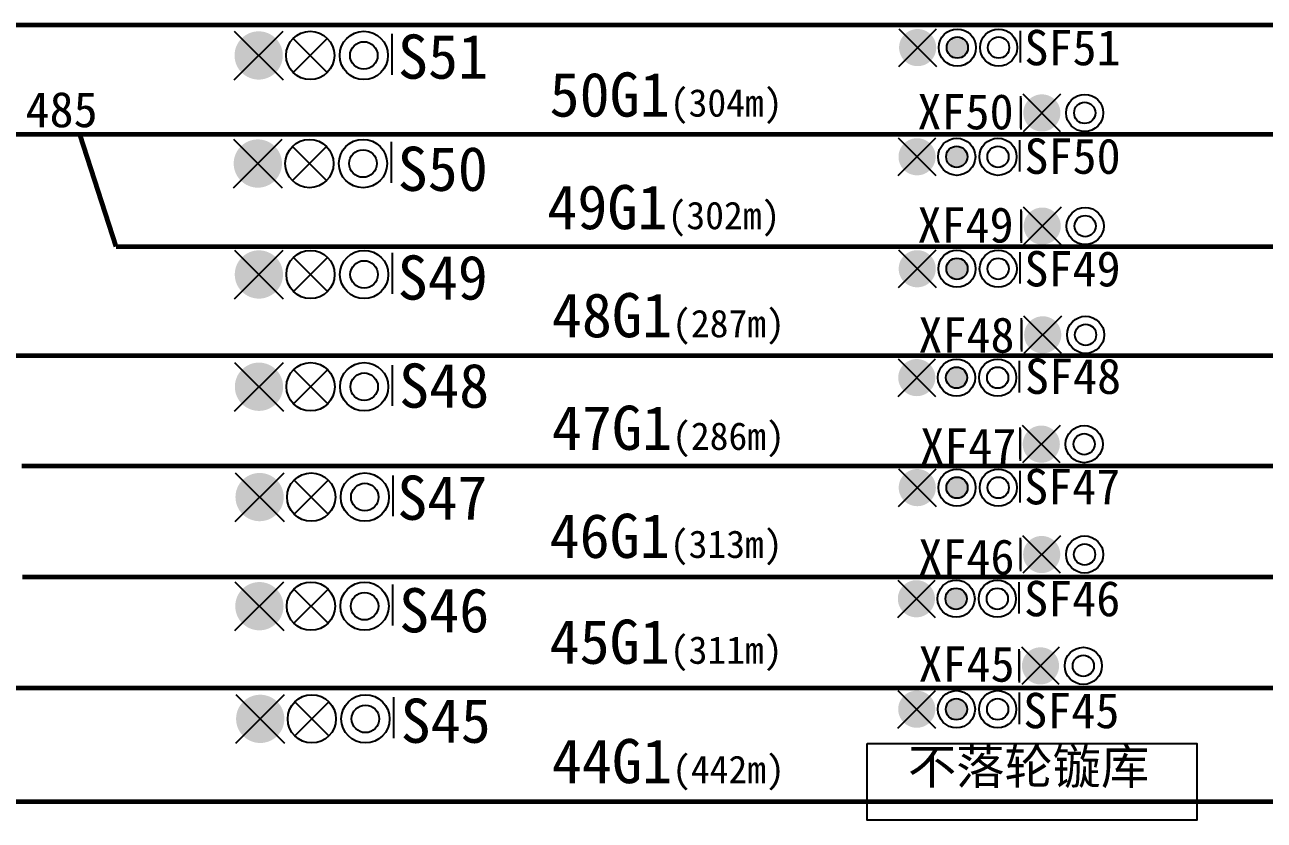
# Model space of a CAD drawing. Header units: millimetres. Extents: x -17381 to -15684, y 1883 to 2345.
# Drawn here: x -17192.84 to -17164.81, y 2020.53 to 2038.53 of the extents above; entities that cross this region are included whole.
import ezdxf

# ---------------------------------------------------------------- set-up
doc = ezdxf.new("R2010")
doc.units = ezdxf.units.MM
doc.styles.add('宋体', font='')
doc.styles.get('宋体').set_extended_font_data('SimSun')

msp = doc.modelspace()

# ---------------------------------------------------------------- hatches: boundary and pattern name
at = {"lineweight": -3}
h = msp.add_hatch(color=1, dxfattribs=at)
h.paths.add_polyline_path([(-17187.166, 2038.22, -0.198912), (-17187.006, 2037.834, -0.198912), (-17187.166, 2037.448), (-17187.552, 2037.834)])
h.paths.add_polyline_path([(-17187.166, 2038.22), (-17187.552, 2037.834), (-17187.938, 2038.22, -0.414214)])
h.paths.add_polyline_path([(-17187.938, 2038.22), (-17187.552, 2037.834), (-17187.938, 2037.448, -0.198912), (-17188.098, 2037.834, -0.198912)])
h.paths.add_polyline_path([(-17187.938, 2037.448), (-17187.552, 2037.834), (-17187.166, 2037.448, -0.414214)])
h = msp.add_hatch(color=1, dxfattribs=at)
h.paths.add_polyline_path([(-17187.166, 2037.448, 0.198912), (-17187.006, 2037.834, 0.198912), (-17187.166, 2038.22), (-17187.552, 2037.834)])
h.paths.add_polyline_path([(-17187.166, 2037.448), (-17187.552, 2037.834), (-17187.938, 2037.448, 0.414214)])
h.paths.add_polyline_path([(-17187.938, 2037.448), (-17187.552, 2037.834), (-17187.938, 2038.22, 0.198912), (-17188.098, 2037.834, 0.198912)])
h.paths.add_polyline_path([(-17187.938, 2038.22), (-17187.552, 2037.834), (-17187.166, 2038.22, 0.414214)])
h = msp.add_hatch(color=1, dxfattribs=at)
h.paths.add_polyline_path([(-17172.348, 2038.309, -0.198912), (-17172.225, 2038.012, -0.198912), (-17172.348, 2037.715), (-17172.645, 2038.012)])
h.paths.add_polyline_path([(-17172.348, 2038.309), (-17172.645, 2038.012), (-17172.942, 2038.309, -0.414214)])
h.paths.add_polyline_path([(-17172.942, 2038.309), (-17172.645, 2038.012), (-17172.942, 2037.715, -0.198912), (-17173.065, 2038.012, -0.198912)])
h.paths.add_polyline_path([(-17172.942, 2037.715), (-17172.645, 2038.012), (-17172.348, 2037.715, -0.414214)])
h = msp.add_hatch(color=1, dxfattribs=at)
h.paths.add_polyline_path([(-17172.348, 2037.715, 0.198912), (-17172.225, 2038.012, 0.198912), (-17172.348, 2038.309), (-17172.645, 2038.012)])
h.paths.add_polyline_path([(-17172.348, 2037.715), (-17172.645, 2038.012), (-17172.942, 2037.715, 0.414214)])
h.paths.add_polyline_path([(-17172.942, 2037.715), (-17172.645, 2038.012), (-17172.942, 2038.309, 0.198912), (-17173.065, 2038.012, 0.198912)])
h.paths.add_polyline_path([(-17172.942, 2038.309), (-17172.645, 2038.012), (-17172.348, 2038.309, 0.414214)])
for points in [[(-17171.987, 2038.012, 1), (-17171.507, 2038.012, 1)], [(-17172, 2035.542, 1), (-17171.52, 2035.542, 1)], [(-17171.996, 2033.009, 1), (-17171.516, 2033.009, 1)], [(-17172.006, 2030.546, 1), (-17171.526, 2030.546, 1)], [(-17171.995, 2028.057, 1), (-17171.515, 2028.057, 1)], [(-17172.015, 2025.543, 1), (-17171.535, 2025.543, 1)], [(-17172.007, 2023.044, 1), (-17171.527, 2023.044, 1)]]:
    msp.add_hatch(color=0, dxfattribs=at).paths.add_polyline_path(points)
h = msp.add_hatch(color=1, dxfattribs=at)
h.paths.add_polyline_path([(-17170.132, 2036.831, 0.198912), (-17170.255, 2036.534, 0.198912), (-17170.132, 2036.237), (-17169.835, 2036.534)])
h.paths.add_polyline_path([(-17170.132, 2036.831), (-17169.835, 2036.534), (-17169.538, 2036.831, 0.414214)])
h.paths.add_polyline_path([(-17169.538, 2036.831), (-17169.835, 2036.534), (-17169.538, 2036.237, 0.198912), (-17169.415, 2036.534, 0.198912)])
h.paths.add_polyline_path([(-17169.538, 2036.237), (-17169.835, 2036.534), (-17170.132, 2036.237, 0.414214)])
h = msp.add_hatch(color=1, dxfattribs=at)
h.paths.add_polyline_path([(-17170.132, 2036.237, -0.198912), (-17170.255, 2036.534, -0.198912), (-17170.132, 2036.831), (-17169.835, 2036.534)])
h.paths.add_polyline_path([(-17170.132, 2036.237), (-17169.835, 2036.534), (-17169.538, 2036.237, -0.414214)])
h.paths.add_polyline_path([(-17169.538, 2036.237), (-17169.835, 2036.534), (-17169.538, 2036.831, -0.198912), (-17169.415, 2036.534, -0.198912)])
h.paths.add_polyline_path([(-17169.538, 2036.831), (-17169.835, 2036.534), (-17170.132, 2036.831, -0.414214)])
h = msp.add_hatch(color=1, dxfattribs=at)
h.paths.add_polyline_path([(-17187.185, 2035.775, -0.198912), (-17187.025, 2035.389, -0.198912), (-17187.185, 2035.003), (-17187.571, 2035.389)])
h.paths.add_polyline_path([(-17187.185, 2035.775), (-17187.571, 2035.389), (-17187.957, 2035.775, -0.414214)])
h.paths.add_polyline_path([(-17187.957, 2035.775), (-17187.571, 2035.389), (-17187.957, 2035.003, -0.198912), (-17188.117, 2035.389, -0.198912)])
h.paths.add_polyline_path([(-17187.957, 2035.003), (-17187.571, 2035.389), (-17187.185, 2035.003, -0.414214)])
h = msp.add_hatch(color=1, dxfattribs=at)
h.paths.add_polyline_path([(-17187.185, 2035.003, 0.198912), (-17187.025, 2035.389, 0.198912), (-17187.185, 2035.775), (-17187.571, 2035.389)])
h.paths.add_polyline_path([(-17187.185, 2035.003), (-17187.571, 2035.389), (-17187.957, 2035.003, 0.414214)])
h.paths.add_polyline_path([(-17187.957, 2035.003), (-17187.571, 2035.389), (-17187.957, 2035.775, 0.198912), (-17188.117, 2035.389, 0.198912)])
h.paths.add_polyline_path([(-17187.957, 2035.775), (-17187.571, 2035.389), (-17187.185, 2035.775, 0.414214)])
h = msp.add_hatch(color=1, dxfattribs=at)
h.paths.add_polyline_path([(-17172.361, 2035.839, -0.198912), (-17172.238, 2035.542, -0.198912), (-17172.361, 2035.245), (-17172.658, 2035.542)])
h.paths.add_polyline_path([(-17172.361, 2035.839), (-17172.658, 2035.542), (-17172.955, 2035.839, -0.414214)])
h.paths.add_polyline_path([(-17172.955, 2035.839), (-17172.658, 2035.542), (-17172.955, 2035.245, -0.198912), (-17173.078, 2035.542, -0.198912)])
h.paths.add_polyline_path([(-17172.955, 2035.245), (-17172.658, 2035.542), (-17172.361, 2035.245, -0.414214)])
h = msp.add_hatch(color=1, dxfattribs=at)
h.paths.add_polyline_path([(-17172.361, 2035.245, 0.198912), (-17172.238, 2035.542, 0.198912), (-17172.361, 2035.839), (-17172.658, 2035.542)])
h.paths.add_polyline_path([(-17172.361, 2035.245), (-17172.658, 2035.542), (-17172.955, 2035.245, 0.414214)])
h.paths.add_polyline_path([(-17172.955, 2035.245), (-17172.658, 2035.542), (-17172.955, 2035.839, 0.198912), (-17173.078, 2035.542, 0.198912)])
h.paths.add_polyline_path([(-17172.955, 2035.839), (-17172.658, 2035.542), (-17172.361, 2035.839, 0.414214)])
h = msp.add_hatch(color=1, dxfattribs=at)
h.paths.add_polyline_path([(-17170.123, 2034.271, 0.198912), (-17170.247, 2033.974, 0.198912), (-17170.123, 2033.678), (-17169.827, 2033.974)])
h.paths.add_polyline_path([(-17170.123, 2034.271), (-17169.827, 2033.974), (-17169.53, 2034.271, 0.414214)])
h.paths.add_polyline_path([(-17169.53, 2034.271), (-17169.827, 2033.974), (-17169.53, 2033.678, 0.198912), (-17169.407, 2033.974, 0.198912)])
h.paths.add_polyline_path([(-17169.53, 2033.678), (-17169.827, 2033.974), (-17170.123, 2033.678, 0.414214)])
h = msp.add_hatch(color=1, dxfattribs=at)
h.paths.add_polyline_path([(-17170.123, 2033.678, -0.198912), (-17170.247, 2033.974, -0.198912), (-17170.123, 2034.271), (-17169.827, 2033.974)])
h.paths.add_polyline_path([(-17170.123, 2033.678), (-17169.827, 2033.974), (-17169.53, 2033.678, -0.414214)])
h.paths.add_polyline_path([(-17169.53, 2033.678), (-17169.827, 2033.974), (-17169.53, 2034.271, -0.198912), (-17169.407, 2033.974, -0.198912)])
h.paths.add_polyline_path([(-17169.53, 2034.271), (-17169.827, 2033.974), (-17170.123, 2034.271, -0.414214)])
h = msp.add_hatch(color=1, dxfattribs=at)
h.paths.add_polyline_path([(-17187.161, 2033.265, -0.198912), (-17187.001, 2032.879, -0.198912), (-17187.161, 2032.493), (-17187.547, 2032.879)])
h.paths.add_polyline_path([(-17187.161, 2033.265), (-17187.547, 2032.879), (-17187.933, 2033.265, -0.414214)])
h.paths.add_polyline_path([(-17187.933, 2033.265), (-17187.547, 2032.879), (-17187.933, 2032.493, -0.198912), (-17188.093, 2032.879, -0.198912)])
h.paths.add_polyline_path([(-17187.933, 2032.493), (-17187.547, 2032.879), (-17187.161, 2032.493, -0.414214)])
h = msp.add_hatch(color=1, dxfattribs=at)
h.paths.add_polyline_path([(-17187.161, 2032.493, 0.198912), (-17187.001, 2032.879, 0.198912), (-17187.161, 2033.265), (-17187.547, 2032.879)])
h.paths.add_polyline_path([(-17187.161, 2032.493), (-17187.547, 2032.879), (-17187.933, 2032.493, 0.414214)])
h.paths.add_polyline_path([(-17187.933, 2032.493), (-17187.547, 2032.879), (-17187.933, 2033.265, 0.198912), (-17188.093, 2032.879, 0.198912)])
h.paths.add_polyline_path([(-17187.933, 2033.265), (-17187.547, 2032.879), (-17187.161, 2033.265, 0.414214)])
h = msp.add_hatch(color=1, dxfattribs=at)
h.paths.add_polyline_path([(-17172.357, 2033.306, -0.198912), (-17172.234, 2033.009, -0.198912), (-17172.357, 2032.712), (-17172.654, 2033.009)])
h.paths.add_polyline_path([(-17172.357, 2033.306), (-17172.654, 2033.009), (-17172.951, 2033.306, -0.414214)])
h.paths.add_polyline_path([(-17172.951, 2033.306), (-17172.654, 2033.009), (-17172.951, 2032.712, -0.198912), (-17173.074, 2033.009, -0.198912)])
h.paths.add_polyline_path([(-17172.951, 2032.712), (-17172.654, 2033.009), (-17172.357, 2032.712, -0.414214)])
h = msp.add_hatch(color=1, dxfattribs=at)
h.paths.add_polyline_path([(-17172.357, 2032.712, 0.198912), (-17172.234, 2033.009, 0.198912), (-17172.357, 2033.306), (-17172.654, 2033.009)])
h.paths.add_polyline_path([(-17172.357, 2032.712), (-17172.654, 2033.009), (-17172.951, 2032.712, 0.414214)])
h.paths.add_polyline_path([(-17172.951, 2032.712), (-17172.654, 2033.009), (-17172.951, 2033.306, 0.198912), (-17173.074, 2033.009, 0.198912)])
h.paths.add_polyline_path([(-17172.951, 2033.306), (-17172.654, 2033.009), (-17172.357, 2033.306, 0.414214)])
h = msp.add_hatch(color=1, dxfattribs=at)
h.paths.add_polyline_path([(-17170.113, 2031.811, 0.198912), (-17170.236, 2031.514, 0.198912), (-17170.113, 2031.217), (-17169.816, 2031.514)])
h.paths.add_polyline_path([(-17170.113, 2031.811), (-17169.816, 2031.514), (-17169.519, 2031.811, 0.414214)])
h.paths.add_polyline_path([(-17169.519, 2031.811), (-17169.816, 2031.514), (-17169.519, 2031.217, 0.198912), (-17169.396, 2031.514, 0.198912)])
h.paths.add_polyline_path([(-17169.519, 2031.217), (-17169.816, 2031.514), (-17170.113, 2031.217, 0.414214)])
h = msp.add_hatch(color=1, dxfattribs=at)
h.paths.add_polyline_path([(-17170.113, 2031.217, -0.198912), (-17170.236, 2031.514, -0.198912), (-17170.113, 2031.811), (-17169.816, 2031.514)])
h.paths.add_polyline_path([(-17170.113, 2031.217), (-17169.816, 2031.514), (-17169.519, 2031.217, -0.414214)])
h.paths.add_polyline_path([(-17169.519, 2031.217), (-17169.816, 2031.514), (-17169.519, 2031.811, -0.198912), (-17169.396, 2031.514, -0.198912)])
h.paths.add_polyline_path([(-17169.519, 2031.811), (-17169.816, 2031.514), (-17170.113, 2031.811, -0.414214)])
h = msp.add_hatch(color=1, dxfattribs=at)
h.paths.add_polyline_path([(-17187.159, 2030.726, -0.198912), (-17186.999, 2030.339, -0.198912), (-17187.159, 2029.953), (-17187.545, 2030.339)])
h.paths.add_polyline_path([(-17187.159, 2030.726), (-17187.545, 2030.339), (-17187.931, 2030.726, -0.414214)])
h.paths.add_polyline_path([(-17187.931, 2030.726), (-17187.545, 2030.339), (-17187.931, 2029.953, -0.198912), (-17188.091, 2030.339, -0.198912)])
h.paths.add_polyline_path([(-17187.931, 2029.953), (-17187.545, 2030.339), (-17187.159, 2029.953, -0.414214)])
h = msp.add_hatch(color=1, dxfattribs=at)
h.paths.add_polyline_path([(-17187.159, 2029.953, 0.198912), (-17186.999, 2030.339, 0.198912), (-17187.159, 2030.726), (-17187.545, 2030.339)])
h.paths.add_polyline_path([(-17187.159, 2029.953), (-17187.545, 2030.339), (-17187.931, 2029.953, 0.414214)])
h.paths.add_polyline_path([(-17187.931, 2029.953), (-17187.545, 2030.339), (-17187.931, 2030.726, 0.198912), (-17188.091, 2030.339, 0.198912)])
h.paths.add_polyline_path([(-17187.931, 2030.726), (-17187.545, 2030.339), (-17187.159, 2030.726, 0.414214)])
h = msp.add_hatch(color=1, dxfattribs=at)
h.paths.add_polyline_path([(-17172.367, 2030.843, -0.198912), (-17172.244, 2030.546, -0.198912), (-17172.367, 2030.249), (-17172.664, 2030.546)])
h.paths.add_polyline_path([(-17172.367, 2030.843), (-17172.664, 2030.546), (-17172.961, 2030.843, -0.414214)])
h.paths.add_polyline_path([(-17172.961, 2030.843), (-17172.664, 2030.546), (-17172.961, 2030.249, -0.198912), (-17173.084, 2030.546, -0.198912)])
h.paths.add_polyline_path([(-17172.961, 2030.249), (-17172.664, 2030.546), (-17172.367, 2030.249, -0.414214)])
h = msp.add_hatch(color=1, dxfattribs=at)
h.paths.add_polyline_path([(-17172.367, 2030.249, 0.198912), (-17172.244, 2030.546, 0.198912), (-17172.367, 2030.843), (-17172.664, 2030.546)])
h.paths.add_polyline_path([(-17172.367, 2030.249), (-17172.664, 2030.546), (-17172.961, 2030.249, 0.414214)])
h.paths.add_polyline_path([(-17172.961, 2030.249), (-17172.664, 2030.546), (-17172.961, 2030.843, 0.198912), (-17173.084, 2030.546, 0.198912)])
h.paths.add_polyline_path([(-17172.961, 2030.843), (-17172.664, 2030.546), (-17172.367, 2030.843, 0.414214)])
h = msp.add_hatch(color=1, dxfattribs=at)
h.paths.add_polyline_path([(-17170.145, 2029.338, 0.198912), (-17170.268, 2029.041, 0.198912), (-17170.145, 2028.744), (-17169.848, 2029.041)])
h.paths.add_polyline_path([(-17170.145, 2029.338), (-17169.848, 2029.041), (-17169.551, 2029.338, 0.414214)])
h.paths.add_polyline_path([(-17169.551, 2029.338), (-17169.848, 2029.041), (-17169.551, 2028.744, 0.198912), (-17169.428, 2029.041, 0.198912)])
h.paths.add_polyline_path([(-17169.551, 2028.744), (-17169.848, 2029.041), (-17170.145, 2028.744, 0.414214)])
h = msp.add_hatch(color=1, dxfattribs=at)
h.paths.add_polyline_path([(-17170.145, 2028.744, -0.198912), (-17170.268, 2029.041, -0.198912), (-17170.145, 2029.338), (-17169.848, 2029.041)])
h.paths.add_polyline_path([(-17170.145, 2028.744), (-17169.848, 2029.041), (-17169.551, 2028.744, -0.414214)])
h.paths.add_polyline_path([(-17169.551, 2028.744), (-17169.848, 2029.041), (-17169.551, 2029.338, -0.198912), (-17169.428, 2029.041, -0.198912)])
h.paths.add_polyline_path([(-17169.551, 2029.338), (-17169.848, 2029.041), (-17170.145, 2029.338, -0.414214)])
h = msp.add_hatch(color=1, dxfattribs=at)
h.paths.add_polyline_path([(-17187.145, 2028.229, -0.198912), (-17186.985, 2027.843, -0.198912), (-17187.145, 2027.457), (-17187.531, 2027.843)])
h.paths.add_polyline_path([(-17187.145, 2028.229), (-17187.531, 2027.843), (-17187.917, 2028.229, -0.414214)])
h.paths.add_polyline_path([(-17187.917, 2028.229), (-17187.531, 2027.843), (-17187.917, 2027.457, -0.198912), (-17188.077, 2027.843, -0.198912)])
h.paths.add_polyline_path([(-17187.917, 2027.457), (-17187.531, 2027.843), (-17187.145, 2027.457, -0.414214)])
h = msp.add_hatch(color=1, dxfattribs=at)
h.paths.add_polyline_path([(-17187.145, 2027.457, 0.198912), (-17186.985, 2027.843, 0.198912), (-17187.145, 2028.229), (-17187.531, 2027.843)])
h.paths.add_polyline_path([(-17187.145, 2027.457), (-17187.531, 2027.843), (-17187.917, 2027.457, 0.414214)])
h.paths.add_polyline_path([(-17187.917, 2027.457), (-17187.531, 2027.843), (-17187.917, 2028.229, 0.198912), (-17188.077, 2027.843, 0.198912)])
h.paths.add_polyline_path([(-17187.917, 2028.229), (-17187.531, 2027.843), (-17187.145, 2028.229, 0.414214)])
h = msp.add_hatch(color=1, dxfattribs=at)
h.paths.add_polyline_path([(-17172.356, 2028.354, -0.198912), (-17172.233, 2028.057, -0.198912), (-17172.356, 2027.76), (-17172.653, 2028.057)])
h.paths.add_polyline_path([(-17172.356, 2028.354), (-17172.653, 2028.057), (-17172.95, 2028.354, -0.414214)])
h.paths.add_polyline_path([(-17172.95, 2028.354), (-17172.653, 2028.057), (-17172.95, 2027.76, -0.198912), (-17173.073, 2028.057, -0.198912)])
h.paths.add_polyline_path([(-17172.95, 2027.76), (-17172.653, 2028.057), (-17172.356, 2027.76, -0.414214)])
h = msp.add_hatch(color=1, dxfattribs=at)
h.paths.add_polyline_path([(-17172.356, 2027.76, 0.198912), (-17172.233, 2028.057, 0.198912), (-17172.356, 2028.354), (-17172.653, 2028.057)])
h.paths.add_polyline_path([(-17172.356, 2027.76), (-17172.653, 2028.057), (-17172.95, 2027.76, 0.414214)])
h.paths.add_polyline_path([(-17172.95, 2027.76), (-17172.653, 2028.057), (-17172.95, 2028.354, 0.198912), (-17173.073, 2028.057, 0.198912)])
h.paths.add_polyline_path([(-17172.95, 2028.354), (-17172.653, 2028.057), (-17172.356, 2028.354, 0.414214)])
h = msp.add_hatch(color=1, dxfattribs=at)
h.paths.add_polyline_path([(-17170.136, 2026.841, 0.198912), (-17170.259, 2026.544, 0.198912), (-17170.136, 2026.247), (-17169.839, 2026.544)])
h.paths.add_polyline_path([(-17170.136, 2026.841), (-17169.839, 2026.544), (-17169.542, 2026.841, 0.414214)])
h.paths.add_polyline_path([(-17169.542, 2026.841), (-17169.839, 2026.544), (-17169.542, 2026.247, 0.198912), (-17169.419, 2026.544, 0.198912)])
h.paths.add_polyline_path([(-17169.542, 2026.247), (-17169.839, 2026.544), (-17170.136, 2026.247, 0.414214)])
h = msp.add_hatch(color=1, dxfattribs=at)
h.paths.add_polyline_path([(-17170.136, 2026.247, -0.198912), (-17170.259, 2026.544, -0.198912), (-17170.136, 2026.841), (-17169.839, 2026.544)])
h.paths.add_polyline_path([(-17170.136, 2026.247), (-17169.839, 2026.544), (-17169.542, 2026.247, -0.414214)])
h.paths.add_polyline_path([(-17169.542, 2026.247), (-17169.839, 2026.544), (-17169.542, 2026.841, -0.198912), (-17169.419, 2026.544, -0.198912)])
h.paths.add_polyline_path([(-17169.542, 2026.841), (-17169.839, 2026.544), (-17170.136, 2026.841, -0.414214)])
h = msp.add_hatch(color=1, dxfattribs=at)
h.paths.add_polyline_path([(-17187.15, 2025.761, -0.198912), (-17186.99, 2025.375, -0.198912), (-17187.15, 2024.989), (-17187.536, 2025.375)])
h.paths.add_polyline_path([(-17187.15, 2025.761), (-17187.536, 2025.375), (-17187.922, 2025.761, -0.414214)])
h.paths.add_polyline_path([(-17187.922, 2025.761), (-17187.536, 2025.375), (-17187.922, 2024.989, -0.198912), (-17188.082, 2025.375, -0.198912)])
h.paths.add_polyline_path([(-17187.922, 2024.989), (-17187.536, 2025.375), (-17187.15, 2024.989, -0.414214)])
h = msp.add_hatch(color=1, dxfattribs=at)
h.paths.add_polyline_path([(-17187.15, 2024.989, 0.198912), (-17186.99, 2025.375, 0.198912), (-17187.15, 2025.761), (-17187.536, 2025.375)])
h.paths.add_polyline_path([(-17187.15, 2024.989), (-17187.536, 2025.375), (-17187.922, 2024.989, 0.414214)])
h.paths.add_polyline_path([(-17187.922, 2024.989), (-17187.536, 2025.375), (-17187.922, 2025.761, 0.198912), (-17188.082, 2025.375, 0.198912)])
h.paths.add_polyline_path([(-17187.922, 2025.761), (-17187.536, 2025.375), (-17187.15, 2025.761, 0.414214)])
h = msp.add_hatch(color=1, dxfattribs=at)
h.paths.add_polyline_path([(-17172.376, 2025.84, -0.198912), (-17172.253, 2025.543, -0.198912), (-17172.376, 2025.246), (-17172.673, 2025.543)])
h.paths.add_polyline_path([(-17172.376, 2025.84), (-17172.673, 2025.543), (-17172.97, 2025.84, -0.414214)])
h.paths.add_polyline_path([(-17172.97, 2025.84), (-17172.673, 2025.543), (-17172.97, 2025.246, -0.198912), (-17173.093, 2025.543, -0.198912)])
h.paths.add_polyline_path([(-17172.97, 2025.246), (-17172.673, 2025.543), (-17172.376, 2025.246, -0.414214)])
h = msp.add_hatch(color=1, dxfattribs=at)
h.paths.add_polyline_path([(-17172.376, 2025.246, 0.198912), (-17172.253, 2025.543, 0.198912), (-17172.376, 2025.84), (-17172.673, 2025.543)])
h.paths.add_polyline_path([(-17172.376, 2025.246), (-17172.673, 2025.543), (-17172.97, 2025.246, 0.414214)])
h.paths.add_polyline_path([(-17172.97, 2025.246), (-17172.673, 2025.543), (-17172.97, 2025.84, 0.198912), (-17173.093, 2025.543, 0.198912)])
h.paths.add_polyline_path([(-17172.97, 2025.84), (-17172.673, 2025.543), (-17172.376, 2025.84, 0.414214)])
h = msp.add_hatch(color=1, dxfattribs=at)
h.paths.add_polyline_path([(-17170.163, 2024.322, 0.198912), (-17170.286, 2024.025, 0.198912), (-17170.163, 2023.728), (-17169.866, 2024.025)])
h.paths.add_polyline_path([(-17170.163, 2024.322), (-17169.866, 2024.025), (-17169.569, 2024.322, 0.414214)])
h.paths.add_polyline_path([(-17169.569, 2024.322), (-17169.866, 2024.025), (-17169.569, 2023.728, 0.198912), (-17169.446, 2024.025, 0.198912)])
h.paths.add_polyline_path([(-17169.569, 2023.728), (-17169.866, 2024.025), (-17170.163, 2023.728, 0.414214)])
h = msp.add_hatch(color=1, dxfattribs=at)
h.paths.add_polyline_path([(-17170.163, 2023.728, -0.198912), (-17170.286, 2024.025, -0.198912), (-17170.163, 2024.322), (-17169.866, 2024.025)])
h.paths.add_polyline_path([(-17170.163, 2023.728), (-17169.866, 2024.025), (-17169.569, 2023.728, -0.414214)])
h.paths.add_polyline_path([(-17169.569, 2023.728), (-17169.866, 2024.025), (-17169.569, 2024.322, -0.198912), (-17169.446, 2024.025, -0.198912)])
h.paths.add_polyline_path([(-17169.569, 2024.322), (-17169.866, 2024.025), (-17170.163, 2024.322, -0.414214)])
h = msp.add_hatch(color=1, dxfattribs=at)
h.paths.add_polyline_path([(-17187.131, 2023.212, -0.198912), (-17186.971, 2022.826, -0.198912), (-17187.131, 2022.44), (-17187.517, 2022.826)])
h.paths.add_polyline_path([(-17187.131, 2023.212), (-17187.517, 2022.826), (-17187.903, 2023.212, -0.414214)])
h.paths.add_polyline_path([(-17187.903, 2023.212), (-17187.517, 2022.826), (-17187.903, 2022.44, -0.198912), (-17188.063, 2022.826, -0.198912)])
h.paths.add_polyline_path([(-17187.903, 2022.44), (-17187.517, 2022.826), (-17187.131, 2022.44, -0.414214)])
h = msp.add_hatch(color=1, dxfattribs=at)
h.paths.add_polyline_path([(-17187.131, 2022.44, 0.198912), (-17186.971, 2022.826, 0.198912), (-17187.131, 2023.212), (-17187.517, 2022.826)])
h.paths.add_polyline_path([(-17187.131, 2022.44), (-17187.517, 2022.826), (-17187.903, 2022.44, 0.414214)])
h.paths.add_polyline_path([(-17187.903, 2022.44), (-17187.517, 2022.826), (-17187.903, 2023.212, 0.198912), (-17188.063, 2022.826, 0.198912)])
h.paths.add_polyline_path([(-17187.903, 2023.212), (-17187.517, 2022.826), (-17187.131, 2023.212, 0.414214)])
h = msp.add_hatch(color=1, dxfattribs=at)
h.paths.add_polyline_path([(-17172.368, 2023.341, -0.198912), (-17172.245, 2023.044, -0.198912), (-17172.368, 2022.747), (-17172.665, 2023.044)])
h.paths.add_polyline_path([(-17172.368, 2023.341), (-17172.665, 2023.044), (-17172.962, 2023.341, -0.414214)])
h.paths.add_polyline_path([(-17172.962, 2023.341), (-17172.665, 2023.044), (-17172.962, 2022.747, -0.198912), (-17173.085, 2023.044, -0.198912)])
h.paths.add_polyline_path([(-17172.962, 2022.747), (-17172.665, 2023.044), (-17172.368, 2022.747, -0.414214)])
h = msp.add_hatch(color=1, dxfattribs=at)
h.paths.add_polyline_path([(-17172.368, 2022.747, 0.198912), (-17172.245, 2023.044, 0.198912), (-17172.368, 2023.341), (-17172.665, 2023.044)])
h.paths.add_polyline_path([(-17172.368, 2022.747), (-17172.665, 2023.044), (-17172.962, 2022.747, 0.414214)])
h.paths.add_polyline_path([(-17172.962, 2022.747), (-17172.665, 2023.044), (-17172.962, 2023.341, 0.198912), (-17173.085, 2023.044, 0.198912)])
h.paths.add_polyline_path([(-17172.962, 2023.341), (-17172.665, 2023.044), (-17172.368, 2023.341, 0.414214)])

# ---------------------------------------------------------------- linework, layer by layer
at = {"color": 1, "lineweight": 60}
for p, q in [((-17194.211, 2038.528), (-17139.925, 2038.528)), ((-17198.073, 2036.052), (-17132.69, 2036.052)), ((-17190.774, 2033.515), (-17191.589, 2036.028)), ((-17190.774, 2033.515), (-17146.147, 2033.515)), ((-17193.679, 2031.049), (-17145.014, 2031.049)), ((-17192.906, 2028.547), (-17146.722, 2028.547)), ((-17128.164, 2026.028), (-17192.891, 2026.028)), ((-17218.698, 2023.528), (-17138.893, 2023.528)), ((-17232.272, 2020.954), (-17140.716, 2020.954))]:
    msp.add_line(p, q, dxfattribs=at)
at = {"lineweight": -3}
for p, q in [((-17188.104, 2037.282), (-17187.001, 2038.385)), ((-17188.104, 2038.385), (-17187.001, 2037.282)), ((-17188.104, 2038.385), (-17187.001, 2037.282)), ((-17188.104, 2037.282), (-17187.001, 2038.385)), ((-17173.069, 2037.587), (-17172.22, 2038.436)), ((-17173.069, 2038.436), (-17172.22, 2037.587)), ((-17173.069, 2038.436), (-17172.22, 2037.587)), ((-17173.069, 2037.587), (-17172.22, 2038.436)), ((-17170.32, 2037.677), (-17170.32, 2038.389)), ((-17185.999, 2037.448), (-17186.771, 2038.22)), ((-17186.771, 2037.448), (-17185.999, 2038.22)), ((-17184.53, 2037.399), (-17184.53, 2038.325)), ((-17169.41, 2036.11), (-17170.259, 2036.958)), ((-17169.41, 2036.958), (-17170.259, 2036.11)), ((-17169.41, 2036.958), (-17170.259, 2036.11)), ((-17169.41, 2036.11), (-17170.259, 2036.958)), ((-17170.314, 2036.2), (-17170.314, 2036.911)), ((-17170.314, 2036.868), (-17170.314, 2036.156)), ((-17188.123, 2034.838), (-17187.02, 2035.941)), ((-17188.123, 2035.941), (-17187.02, 2034.838)), ((-17188.123, 2035.941), (-17187.02, 2034.838)), ((-17188.123, 2034.838), (-17187.02, 2035.941)), ((-17184.549, 2034.955), (-17184.549, 2035.88)), ((-17173.082, 2035.118), (-17172.234, 2035.967)), ((-17173.082, 2035.967), (-17172.234, 2035.118)), ((-17173.082, 2035.967), (-17172.234, 2035.118)), ((-17173.082, 2035.118), (-17172.234, 2035.967)), ((-17170.333, 2035.208), (-17170.333, 2035.92)), ((-17186.018, 2035.003), (-17186.79, 2035.775)), ((-17186.79, 2035.003), (-17186.018, 2035.775)), ((-17170.306, 2033.64), (-17170.306, 2034.352)), ((-17170.306, 2034.309), (-17170.306, 2033.597)), ((-17169.402, 2033.55), (-17170.251, 2034.399)), ((-17169.402, 2034.399), (-17170.251, 2033.55)), ((-17169.402, 2034.399), (-17170.251, 2033.55)), ((-17169.402, 2033.55), (-17170.251, 2034.399)), ((-17188.098, 2032.328), (-17186.995, 2033.431)), ((-17188.098, 2033.431), (-17186.995, 2032.328)), ((-17188.098, 2033.431), (-17186.995, 2032.328)), ((-17188.098, 2032.328), (-17186.995, 2033.431)), ((-17184.524, 2032.445), (-17184.524, 2033.37)), ((-17173.078, 2032.585), (-17172.229, 2033.433)), ((-17173.078, 2033.433), (-17172.229, 2032.585)), ((-17173.078, 2033.433), (-17172.229, 2032.585)), ((-17173.078, 2032.585), (-17172.229, 2033.433)), ((-17170.329, 2032.675), (-17170.329, 2033.386)), ((-17185.993, 2032.493), (-17186.765, 2033.265)), ((-17186.765, 2032.493), (-17185.993, 2033.265)), ((-17170.296, 2031.18), (-17170.296, 2031.892)), ((-17169.392, 2031.09), (-17170.241, 2031.939)), ((-17169.392, 2031.939), (-17170.241, 2031.09)), ((-17169.392, 2031.939), (-17170.241, 2031.09)), ((-17169.392, 2031.09), (-17170.241, 2031.939)), ((-17170.296, 2031.849), (-17170.296, 2031.137)), ((-17188.096, 2029.788), (-17186.993, 2030.891)), ((-17188.096, 2030.891), (-17186.993, 2029.788)), ((-17188.096, 2030.891), (-17186.993, 2029.788)), ((-17188.096, 2029.788), (-17186.993, 2030.891)), ((-17184.522, 2029.905), (-17184.522, 2030.83)), ((-17173.089, 2030.122), (-17172.24, 2030.97)), ((-17173.089, 2030.97), (-17172.24, 2030.122)), ((-17173.089, 2030.97), (-17172.24, 2030.122)), ((-17173.089, 2030.122), (-17172.24, 2030.97)), ((-17170.34, 2030.211), (-17170.34, 2030.923)), ((-17185.991, 2029.953), (-17186.763, 2030.726)), ((-17186.763, 2029.953), (-17185.991, 2030.726)), ((-17170.327, 2028.707), (-17170.327, 2029.418)), ((-17170.327, 2029.375), (-17170.327, 2028.664)), ((-17169.423, 2028.617), (-17170.272, 2029.465)), ((-17169.423, 2029.465), (-17170.272, 2028.617)), ((-17169.423, 2029.465), (-17170.272, 2028.617)), ((-17169.423, 2028.617), (-17170.272, 2029.465)), ((-17188.082, 2027.292), (-17186.979, 2028.395)), ((-17188.082, 2028.395), (-17186.979, 2027.292)), ((-17188.082, 2028.395), (-17186.979, 2027.292)), ((-17188.082, 2027.292), (-17186.979, 2028.395)), ((-17184.509, 2027.408), (-17184.509, 2028.334)), ((-17173.077, 2027.633), (-17172.229, 2028.481)), ((-17173.077, 2028.481), (-17172.229, 2027.633)), ((-17173.077, 2028.481), (-17172.229, 2027.633)), ((-17173.077, 2027.633), (-17172.229, 2028.481)), ((-17170.328, 2027.722), (-17170.328, 2028.434)), ((-17185.977, 2027.457), (-17186.75, 2028.229)), ((-17186.75, 2027.457), (-17185.977, 2028.229)), ((-17170.318, 2026.209), (-17170.318, 2026.921)), ((-17170.318, 2026.878), (-17170.318, 2026.166)), ((-17169.415, 2026.119), (-17170.263, 2026.968)), ((-17169.415, 2026.968), (-17170.263, 2026.119)), ((-17169.415, 2026.968), (-17170.263, 2026.119)), ((-17169.415, 2026.119), (-17170.263, 2026.968)), ((-17188.088, 2024.824), (-17186.985, 2025.927)), ((-17188.088, 2025.927), (-17186.985, 2024.824)), ((-17188.088, 2025.927), (-17186.985, 2024.824)), ((-17188.088, 2024.824), (-17186.985, 2025.927)), ((-17185.983, 2024.989), (-17186.755, 2025.761)), ((-17186.755, 2024.989), (-17185.983, 2025.761)), ((-17184.514, 2024.941), (-17184.514, 2025.866)), ((-17173.097, 2025.119), (-17172.249, 2025.967)), ((-17173.097, 2025.967), (-17172.249, 2025.119)), ((-17173.097, 2025.967), (-17172.249, 2025.119)), ((-17173.097, 2025.119), (-17172.249, 2025.967)), ((-17170.348, 2025.209), (-17170.348, 2025.921)), ((-17170.345, 2023.69), (-17170.345, 2024.402)), ((-17170.345, 2024.359), (-17170.345, 2023.647)), ((-17169.442, 2023.6), (-17170.29, 2024.449)), ((-17169.442, 2024.449), (-17170.29, 2023.6)), ((-17169.442, 2024.449), (-17170.29, 2023.6)), ((-17169.442, 2023.6), (-17170.29, 2024.449)), ((-17188.068, 2022.274), (-17186.965, 2023.377)), ((-17188.068, 2023.377), (-17186.965, 2022.274)), ((-17188.068, 2023.377), (-17186.965, 2022.274)), ((-17188.068, 2022.274), (-17186.965, 2023.377)), ((-17185.963, 2022.44), (-17186.735, 2023.212)), ((-17186.735, 2022.44), (-17185.963, 2023.212)), ((-17184.494, 2022.391), (-17184.494, 2023.316)), ((-17173.09, 2022.619), (-17172.241, 2023.468)), ((-17173.09, 2023.468), (-17172.241, 2022.619)), ((-17173.09, 2023.468), (-17172.241, 2022.619)), ((-17173.09, 2022.619), (-17172.241, 2023.468)), ((-17170.34, 2022.709), (-17170.34, 2023.421))]:
    msp.add_line(p, q, dxfattribs=at)
at = {"color": 124, "lineweight": -3}
for p, q in [((-17187.552, 2037.834), (-17187.552, 2037.834)), ((-17187.552, 2037.834), (-17187.552, 2037.834)), ((-17172.645, 2038.012), (-17172.645, 2038.012)), ((-17172.645, 2038.012), (-17172.645, 2038.012)), ((-17169.835, 2036.534), (-17169.835, 2036.534)), ((-17169.835, 2036.534), (-17169.835, 2036.534)), ((-17172.658, 2035.542), (-17172.658, 2035.542)), ((-17172.658, 2035.542), (-17172.658, 2035.542)), ((-17187.571, 2035.389), (-17187.571, 2035.389)), ((-17187.571, 2035.389), (-17187.571, 2035.389)), ((-17169.827, 2033.974), (-17169.827, 2033.974)), ((-17169.827, 2033.974), (-17169.827, 2033.974)), ((-17187.547, 2032.879), (-17187.547, 2032.879)), ((-17187.547, 2032.879), (-17187.547, 2032.879)), ((-17172.654, 2033.009), (-17172.654, 2033.009)), ((-17172.654, 2033.009), (-17172.654, 2033.009)), ((-17169.816, 2031.514), (-17169.816, 2031.514)), ((-17169.816, 2031.514), (-17169.816, 2031.514)), ((-17172.664, 2030.546), (-17172.664, 2030.546)), ((-17172.664, 2030.546), (-17172.664, 2030.546)), ((-17187.545, 2030.339), (-17187.545, 2030.339)), ((-17187.545, 2030.339), (-17187.545, 2030.339)), ((-17169.848, 2029.041), (-17169.848, 2029.041)), ((-17169.848, 2029.041), (-17169.848, 2029.041)), ((-17172.653, 2028.057), (-17172.653, 2028.057)), ((-17172.653, 2028.057), (-17172.653, 2028.057)), ((-17187.531, 2027.843), (-17187.531, 2027.843)), ((-17187.531, 2027.843), (-17187.531, 2027.843)), ((-17169.839, 2026.544), (-17169.839, 2026.544)), ((-17169.839, 2026.544), (-17169.839, 2026.544)), ((-17172.673, 2025.543), (-17172.673, 2025.543)), ((-17172.673, 2025.543), (-17172.673, 2025.543)), ((-17187.536, 2025.375), (-17187.536, 2025.375)), ((-17187.536, 2025.375), (-17187.536, 2025.375)), ((-17169.866, 2024.025), (-17169.866, 2024.025)), ((-17169.866, 2024.025), (-17169.866, 2024.025)), ((-17172.665, 2023.044), (-17172.665, 2023.044)), ((-17172.665, 2023.044), (-17172.665, 2023.044)), ((-17187.517, 2022.826), (-17187.517, 2022.826)), ((-17187.517, 2022.826), (-17187.517, 2022.826))]:
    msp.add_line(p, q, dxfattribs=at)
at = {"lineweight": -3}
msp.add_lwpolyline([(-17173.787, 2022.267), (-17166.333, 2022.267), (-17166.333, 2020.533), (-17173.787, 2020.533)], close=True, dxfattribs=at)
for centre, radius in [((-17186.385, 2037.834), 0.546), ((-17185.173, 2037.834), 0.546), ((-17171.747, 2038.012), 0.42), ((-17170.814, 2038.012), 0.42), ((-17185.173, 2037.834), 0.312), ((-17171.747, 2038.012), 0.24), ((-17170.814, 2038.012), 0.24), ((-17168.865, 2036.534), 0.42), ((-17168.865, 2036.534), 0.42), ((-17168.865, 2036.534), 0.24), ((-17168.865, 2036.534), 0.24), ((-17186.404, 2035.389), 0.546), ((-17185.192, 2035.389), 0.546), ((-17171.76, 2035.542), 0.42), ((-17170.828, 2035.542), 0.42), ((-17185.192, 2035.389), 0.312), ((-17171.76, 2035.542), 0.24), ((-17170.828, 2035.542), 0.24), ((-17168.856, 2033.974), 0.42), ((-17168.856, 2033.974), 0.42), ((-17168.856, 2033.974), 0.24), ((-17168.856, 2033.974), 0.24), ((-17186.379, 2032.879), 0.546), ((-17185.167, 2032.879), 0.546), ((-17171.756, 2033.009), 0.42), ((-17170.823, 2033.009), 0.42), ((-17185.167, 2032.879), 0.312), ((-17171.756, 2033.009), 0.24), ((-17170.823, 2033.009), 0.24), ((-17168.846, 2031.514), 0.42), ((-17168.846, 2031.514), 0.42), ((-17168.846, 2031.514), 0.24), ((-17168.846, 2031.514), 0.24), ((-17186.377, 2030.339), 0.546), ((-17185.165, 2030.339), 0.546), ((-17171.766, 2030.546), 0.42), ((-17171.766, 2030.546), 0.24), ((-17170.834, 2030.546), 0.42), ((-17170.834, 2030.546), 0.24), ((-17185.165, 2030.339), 0.312), ((-17168.878, 2029.041), 0.42), ((-17168.878, 2029.041), 0.42), ((-17168.878, 2029.041), 0.24), ((-17168.878, 2029.041), 0.24), ((-17186.363, 2027.843), 0.546), ((-17185.151, 2027.843), 0.546), ((-17171.755, 2028.057), 0.42), ((-17171.755, 2028.057), 0.24), ((-17170.822, 2028.057), 0.42), ((-17170.822, 2028.057), 0.24), ((-17185.151, 2027.843), 0.312), ((-17168.869, 2026.544), 0.42), ((-17168.869, 2026.544), 0.42), ((-17168.869, 2026.544), 0.24), ((-17168.869, 2026.544), 0.24), ((-17186.369, 2025.375), 0.546), ((-17185.157, 2025.375), 0.546), ((-17171.775, 2025.543), 0.42), ((-17171.775, 2025.543), 0.24), ((-17170.843, 2025.543), 0.42), ((-17170.843, 2025.543), 0.24), ((-17185.157, 2025.375), 0.312), ((-17168.896, 2024.025), 0.42), ((-17168.896, 2024.025), 0.42), ((-17168.896, 2024.025), 0.24), ((-17168.896, 2024.025), 0.24), ((-17186.349, 2022.826), 0.546), ((-17185.137, 2022.826), 0.546), ((-17171.767, 2023.044), 0.42), ((-17171.767, 2023.044), 0.24), ((-17170.835, 2023.044), 0.42), ((-17170.835, 2023.044), 0.24), ((-17185.137, 2022.826), 0.312)]:
    msp.add_circle(centre, radius, dxfattribs=at)

# ---------------------------------------------------------------- texts
at = {"color": 124, "lineweight": -3, "attachment_point": 1, "style": '宋体'}
for s, insert, char_height, width in [('{\\C256;SF51}', (-17170.23, 2038.412), 0.8, 1.49222), ('{\\C256;S51}', (-17184.402, 2038.308), 1, 1.49222), ('{\\C256;50G1\\H0.625x;(304m)}', (-17180.972, 2037.45), 1, 3.62344), ('{\\C256;485}', (-17192.827, 2037.011), 0.8, 1.31916), ('{\\C256;XF50}', (-17172.651, 2036.962), 0.8, 0.12876), ('{\\C256;SF50}', (-17170.23, 2035.956), 0.8, 1.49222), ('{\\C256;S50}', (-17184.408, 2035.77), 1, 1.49222), ('{\\C256;49G1\\H0.625x;(302m)}', (-17181.023, 2034.903), 1, 3.62344), ('{\\C256;XF49}', (-17172.651, 2034.401), 0.8, 0.12876), ('{\\C256;S49}', (-17184.408, 2033.31), 1, 1.49222), ('{\\C256;SF49}', (-17170.23, 2033.409), 0.8, 1.49222), ('{\\C256;48G1\\H0.625x;(287m)}', (-17180.921, 2032.458), 1, 3.62344), ('{\\C256;XF48}', (-17172.63, 2031.911), 0.8, 0.12876), ('{\\C256;S48}', (-17184.377, 2030.865), 1, 1.49222), ('{\\C256;SF48}', (-17170.218, 2030.978), 0.8, 1.49222), ('{\\C256;47G1\\H0.625x;(286m)}', (-17180.921, 2029.911), 1, 3.62344), ('{\\C256;XF47}', (-17172.588, 2029.401), 0.8, 0.12876), ('{\\C256;S47}', (-17184.417, 2028.329), 1, 1.49222), ('{\\C256;SF47}', (-17170.237, 2028.479), 0.8, 1.49222), ('{\\C256;46G1\\H0.625x;(313m)}', (-17180.972, 2027.466), 1, 3.62344), ('{\\C256;XF46}', (-17172.631, 2026.89), 0.8, 0.12876), ('{\\C256;S46}', (-17184.376, 2025.783), 1, 1.49222), ('{\\C256;SF46}', (-17170.237, 2025.947), 0.8, 1.49222), ('{\\C256;45G1\\H0.625x;(311m)}', (-17180.972, 2025.071), 1, 3.62344), ('{\\C256;XF45}', (-17172.628, 2024.466), 0.8, 0.12876), ('{\\C256;S45}', (-17184.341, 2023.284), 1, 1.49222), ('{\\C256;SF45}', (-17170.256, 2023.414), 0.8, 1.49222), ('{\\C256;44G1\\H0.625x;(442m)}', (-17180.921, 2022.371), 1, 3.62344)]:
    msp.add_mtext(s, dxfattribs=dict(at, insert=insert, char_height=char_height, width=width))
at = {"lineweight": -3, "insert": (-17172.864, 2022.151), "char_height": 0.8, "width": 6.31577, "attachment_point": 1, "style": '宋体'}
msp.add_mtext('不落轮镟库', dxfattribs=at)

doc.saveas('drawing.dxf')
